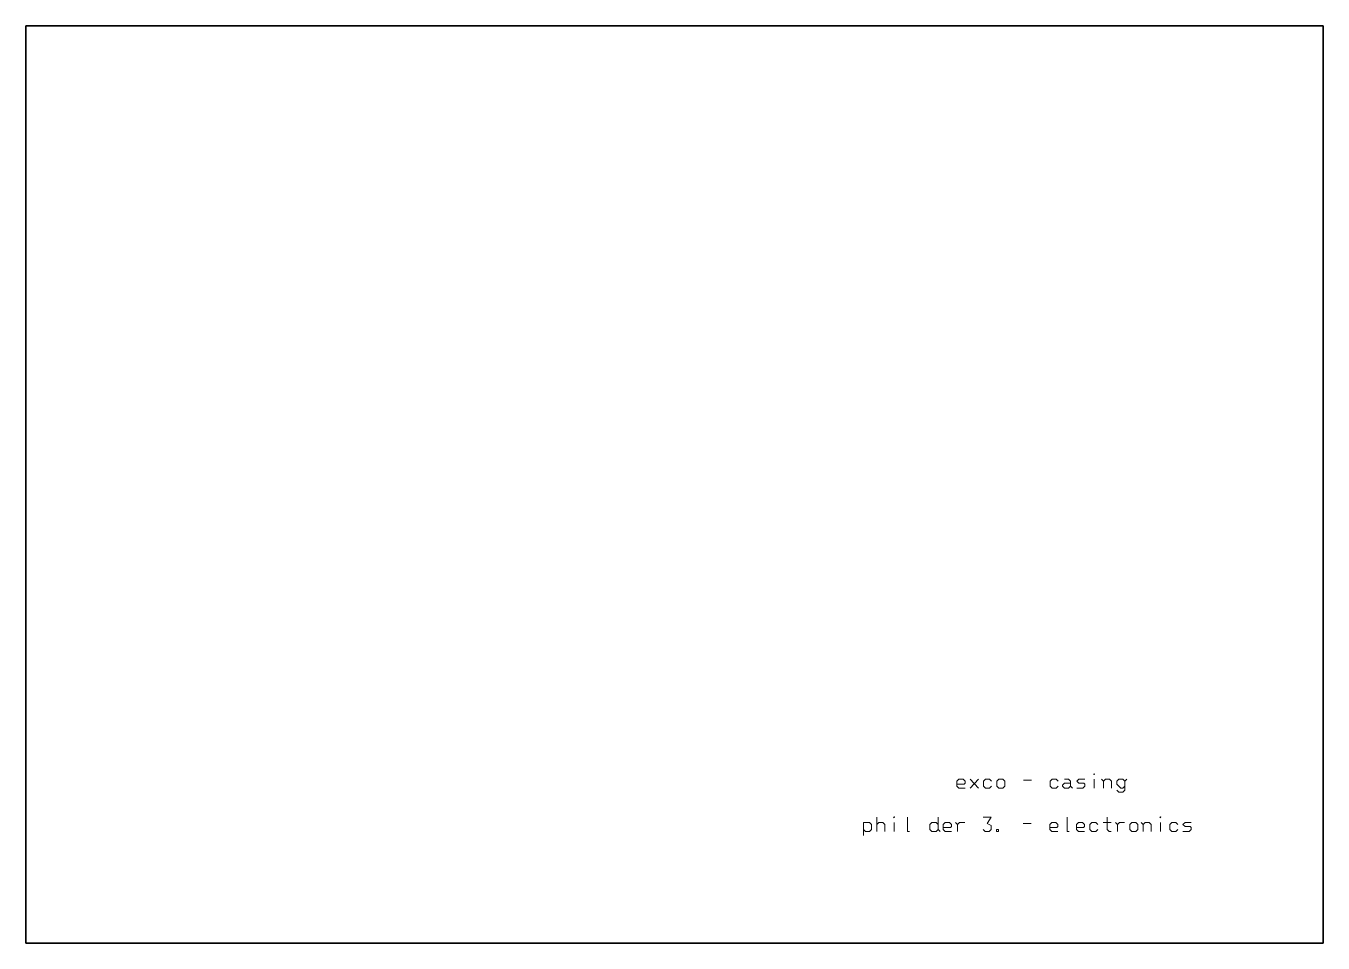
# Model space of a CAD drawing. Extents: x 444 to 744, y 314 to 526.
import ezdxf

# ---------------------------------------------------------------- set-up
doc = ezdxf.new("R2010")
doc.units = 0

msp = doc.modelspace()

# ---------------------------------------------------------------- linework, layer by layer
at = {"color": 7, "lineweight": 35}
for p, q in [((444.5, 526.5), (744.5, 526.5)), ((444.5, 314.5), (444.5, 526.5)), ((744.5, 526.5), (744.5, 314.5)), ((744.5, 314.5), (444.5, 314.5))]:
    msp.add_line(p, q, dxfattribs=at)
at = {"color": 7, "lineweight": 13, "ltscale": 0.070242}
for p, q in [((662.908203, 350.298462), (664.774841, 352.398438)), ((664.774841, 350.298462), (662.908203, 352.398438))]:
    msp.add_line(p, q, dxfattribs=at)
at = {"color": 7, "lineweight": 13, "ltscale": 0.046666}
for p, q in [((675.22821, 352.1651), (677.094849, 352.1651)), ((675.144653, 342.1651), (677.011292, 342.1651))]:
    msp.add_line(p, q, dxfattribs=at)
at = {"color": 7, "lineweight": 13, "ltscale": 0.052499}
for p, q in [((691.561523, 350.298462), (691.561523, 352.398438)), ((645.277954, 340.298462), (645.277954, 342.398438)), ((706.877991, 340.298462), (706.877991, 342.398438))]:
    msp.add_line(p, q, dxfattribs=at)
at = {"color": 7, "lineweight": 13, "ltscale": 0.016498}
msp.add_line((698.654846, 351.931824), (699.121521, 352.398438), dxfattribs=at)
at = {"color": 7, "lineweight": 13, "ltscale": 0.046667}
msp.add_line((693.624634, 342.398438), (695.491333, 342.398438), dxfattribs=at)
at = {"color": 7, "lineweight": 13, "ltscale": 0.016499}
msp.add_line((655.451294, 340.765137), (655.917969, 340.298462), dxfattribs=at)
at = {"color": 7, "lineweight": 13, "ltscale": 0.040834}
for p, q in [((659.977966, 341.931824), (659.977966, 340.298462)), ((696.937988, 341.931824), (696.937988, 340.298462))]:
    msp.add_line(p, q, dxfattribs=at)
at = {"color": 7, "lineweight": 13}
for points in [[(661.694885, 350.298462), (660.294861, 350.298462), (659.828186, 350.765137), (659.828186, 351.931824), (660.294861, 352.398438), (661.22821, 352.398438), (661.694885, 351.931824), (661.694885, 351.465149), (661.461548, 351.231812), (659.828186, 351.231812)], [(667.854858, 350.765137), (667.388184, 350.298462), (666.454834, 350.298462), (665.98822, 350.765137), (665.98822, 351.931824), (666.454834, 352.398438), (667.388184, 352.398438), (667.854858, 351.931824)], [(683.254883, 350.765137), (682.788208, 350.298462), (681.854858, 350.298462), (681.388184, 350.765137), (681.388184, 351.931824), (681.854858, 352.398438), (682.788208, 352.398438), (683.254883, 351.931824)], [(686.101501, 350.765137), (685.634888, 350.298462), (684.701538, 350.298462), (684.234863, 350.765137), (684.234863, 350.998474), (684.701538, 351.465149), (686.101501, 351.465149)], [(684.701538, 352.398438), (685.634888, 352.398438), (686.101501, 351.931824), (686.101501, 350.765137), (686.568176, 350.298462)], [(689.414856, 352.398438), (688.014832, 352.398438), (687.548218, 351.931824), (688.014832, 351.465149), (689.181519, 351.465149), (689.414856, 351.231812), (689.414856, 350.765137), (688.948181, 350.298462), (687.548218, 350.298462)], [(693.241516, 352.398438), (693.708191, 351.931824), (693.708191, 350.298462)], [(693.708191, 351.931824), (694.174866, 352.398438), (695.108215, 352.398438), (695.57489, 351.931824), (695.57489, 350.298462)], [(696.788208, 349.831787), (697.254883, 349.365112), (698.188171, 349.365112), (698.654846, 349.831787), (698.654846, 350.765137), (698.188171, 350.298462), (697.721558, 350.298462), (696.788208, 351.231812), (696.788208, 351.931824), (697.254883, 352.398438), (698.188171, 352.398438), (698.654846, 351.931824), (698.654846, 350.765137)], [(638.184631, 339.365112), (638.184631, 340.858459), (638.184631, 342.398438), (639.584595, 342.398438), (640.05127, 341.931824), (640.05127, 340.765137), (639.584595, 340.298462), (638.651245, 340.298462), (638.184631, 340.765137)], [(641.264587, 340.298462), (641.264587, 341.931824), (641.264587, 343.565125)], [(641.264587, 341.931824), (641.731262, 342.398438), (642.664612, 342.398438), (643.131287, 341.931824), (643.131287, 340.298462)], [(648.357971, 343.565125), (648.357971, 341.931824), (648.357971, 340.298462), (648.824585, 340.298462)], [(655.451294, 343.565125), (655.451294, 340.765137), (654.984619, 340.298462), (654.05127, 340.298462), (653.584595, 340.765137), (653.584595, 341.931824), (654.05127, 342.398438), (654.984619, 342.398438), (655.451294, 341.931824)], [(658.53125, 340.298462), (657.131287, 340.298462), (656.664612, 340.765137), (656.664612, 341.931824), (657.131287, 342.398438), (658.064636, 342.398438), (658.53125, 341.931824), (658.53125, 341.465149), (658.297913, 341.231812), (656.664612, 341.231812)], [(659.511292, 342.398438), (659.977966, 341.931824), (660.44458, 342.398438), (661.611328, 342.398438)], [(665.904663, 343.565125), (667.771301, 343.565125), (666.837952, 342.1651), (667.771301, 341.698486), (667.771301, 340.765137), (667.304626, 340.298462), (666.371277, 340.298462), (665.904663, 340.765137)], [(683.171265, 340.298462), (681.771301, 340.298462), (681.304626, 340.765137), (681.304626, 341.931824), (681.771301, 342.398438), (682.70459, 342.398438), (683.171265, 341.931824), (683.171265, 341.465149), (682.937988, 341.231812), (681.304626, 341.231812)], [(685.317993, 343.565125), (685.317993, 341.931824), (685.317993, 340.298462), (685.784668, 340.298462)], [(689.331299, 340.298462), (687.931274, 340.298462), (687.4646, 340.765137), (687.4646, 341.931824), (687.931274, 342.398438), (688.864624, 342.398438), (689.331299, 341.931824), (689.331299, 341.465149), (689.097961, 341.231812), (687.4646, 341.231812)], [(692.411316, 340.765137), (691.944641, 340.298462), (691.011292, 340.298462), (690.544617, 340.765137), (690.544617, 341.931824), (691.011292, 342.398438), (691.944641, 342.398438), (692.411316, 341.931824)], [(694.557983, 343.565125), (694.557983, 340.765137), (695.024658, 340.298462), (695.491333, 340.298462)], [(696.471313, 342.398438), (696.937988, 341.931824), (697.404663, 342.398438), (698.571289, 342.398438)], [(702.397949, 342.398438), (702.864624, 341.931824), (702.864624, 340.298462)], [(702.864624, 341.931824), (703.331299, 342.398438), (704.264648, 342.398438), (704.731323, 341.931824), (704.731323, 340.298462)], [(710.891296, 340.765137), (710.424683, 340.298462), (709.491333, 340.298462), (709.024658, 340.765137), (709.024658, 341.931824), (709.491333, 342.398438), (710.424683, 342.398438), (710.891296, 341.931824)], [(713.971313, 342.398438), (712.571289, 342.398438), (712.104614, 341.931824), (712.571289, 341.465149), (713.737976, 341.465149), (713.971313, 341.231812), (713.971313, 340.765137), (713.504639, 340.298462), (712.104614, 340.298462)]]:
    msp.add_lwpolyline(points, dxfattribs=at)
for points in [[(670.934875, 351.931824), (670.934875, 350.765137), (670.468201, 350.298462), (669.534851, 350.298462), (669.068176, 350.765137), (669.068176, 351.931824), (669.534851, 352.398438), (670.468201, 352.398438)], [(691.561523, 353.658447), (691.654846, 353.565125), (691.561523, 353.471802), (691.468201, 353.565125)], [(645.277954, 343.658447), (645.371277, 343.565125), (645.277954, 343.471802), (645.184631, 343.565125)], [(701.651306, 341.931824), (701.651306, 340.765137), (701.184631, 340.298462), (700.251343, 340.298462), (699.784668, 340.765137), (699.784668, 341.931824), (700.251343, 342.398438), (701.184631, 342.398438)], [(706.877991, 343.658447), (706.971313, 343.565125), (706.877991, 343.471802), (706.784668, 343.565125)], [(669.451294, 340.298462), (668.984619, 340.298462), (668.984619, 340.765137), (669.451294, 340.765137)]]:
    msp.add_lwpolyline(points, close=True, dxfattribs=at)

doc.saveas('drawing.dxf')
